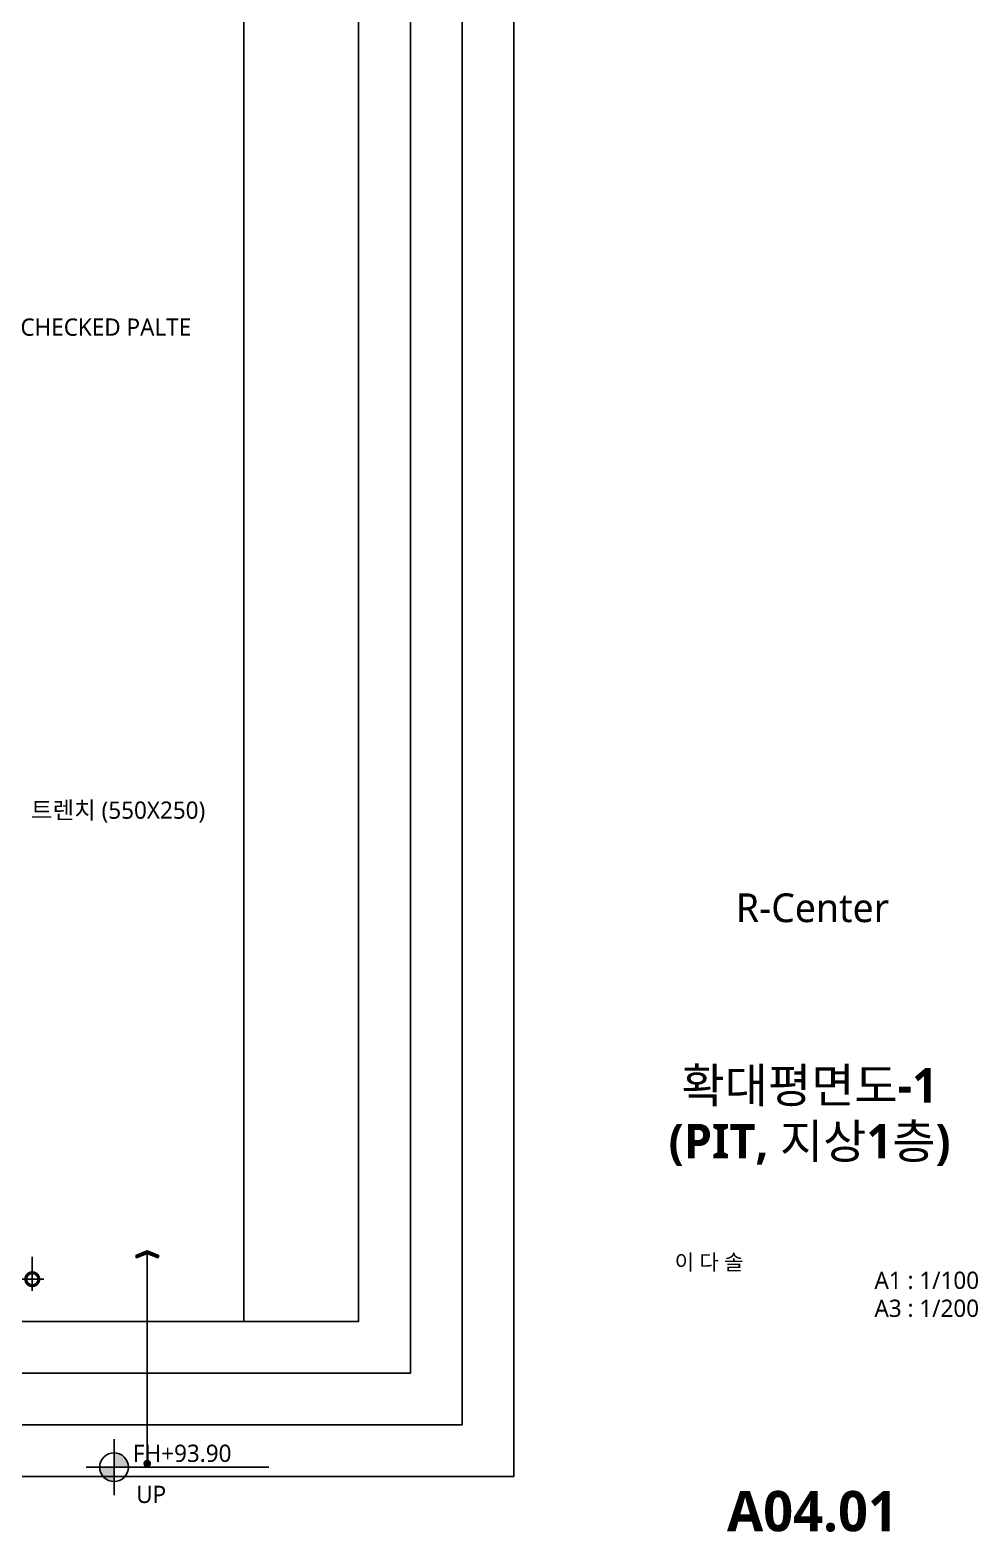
# Model space of a CAD drawing. Header units: millimetres. Extents: x 6046 to 249480, y 2179 to 57100.
# Drawn here: x 64030 to 80530, y 2937 to 29075 of the extents above; entities that cross this region are included whole.
import ezdxf
from ezdxf.enums import TextEntityAlignment as Align

# ---------------------------------------------------------------- set-up
doc = ezdxf.new("R2010")
doc.units = ezdxf.units.MM
doc.header["$LTSCALE"] = 100
doc.layers.get('DEFPOINTS').update_dxf_attribs({"color": 137})
for name, color, linetype in [('DIM1', 7, 'Continuous'), ('SYM', 6, 'Continuous'), ('SYM-LEVEL', 7, 'Continuous'), ('TEXT', 3, 'Continuous'), ('XR-SHEET$0$TITLE', 7, 'Continuous'), ('XR-SHEET$1$SHT', 5, 'Continuous'), ('XR-SHEET$1$TEXT', 3, 'Continuous')]:
    doc.layers.add(name, color=color, linetype=linetype)
doc.layers.add('TEMP', color=171, linetype='Continuous', plot=False)
doc.styles.add('XR-SHEET$0$굴림체(옥산)', font='malgun.ttf')
doc.styles.add('XR-SHEET$0$맑은고딕B', font='malgunbd.ttf')
doc.styles.add('맑은고딕B', font='malgunbd.ttf')
doc.styles.add('스타일1', font='malgun.ttf')
doc.dimstyles.new('GAUN-100-I', dxfattribs={"dimscale": 100, "dimtxt": 2.4, "dimasz": 1, "dimexe": 1, "dimexo": 1, "dimgap": 0.5, "dimtad": 1, "dimdec": 0, "dimzin": 1, "dimdsep": 46, "dimlunit": 6, "dimtxsty": '스타일1', "dimblk": 'GAUN-DOT', "dimcen": -2, "dimdle": 2, "dimclrd": 256, "dimclre": 256, "dimclrt": 4, "dimadec": 0, "dimazin": 0, "dimtfac": 1, "dimtdec": 0, "dimtix": 1, "dimtmove": 2, "dimatfit": 3, "dimldrblk": 'DOTSMALL', "dimfxl": 1, "dimtolj": 1, "dimtzin": 1, "dimarcsym": 0})

# ---------------------------------------------------------------- blocks, each defined once
blk = doc.blocks.new('GAUN-DOT')
at = {"linetype": 'ByBlock'}
for p, q in [((2, 0), (-2, 0)), ((0, -2), (0, 2))]:
    blk.add_line(p, q, dxfattribs=at)
at = {"const_width": 2.25}
blk.add_lwpolyline([(0, 0.28125, 1), (0, -0.28125, 1)], format="xyb", close=True, dxfattribs=at)
blk = doc.blocks.new('*D109')
at = {"layer": 'DEFPOINTS', "color": 0, "transparency": 16777216}
for p in [(60670, 7827), (64070, 7827), (64070, 7336)]:
    blk.add_point(p, dxfattribs=at)
at = {"layer": 'DIM1', "lineweight": -2, "transparency": 16777216}
for p, q in [((60670, 7727), (60670, 7236)), ((64070, 7727), (64070, 7236)), ((60770, 7336), (63970, 7336))]:
    blk.add_line(p, q, dxfattribs=at)
at = {"layer": 'DIM1', "lineweight": -2, "transparency": 16777216, "xscale": 100, "yscale": 100, "zscale": 100, "rotation": 180}
blk.add_blockref('GAUN-DOT', (60670, 7336), dxfattribs=at)
at = {"layer": 'DIM1', "lineweight": -2, "transparency": 16777216, "xscale": 100, "yscale": 100, "zscale": 100}
blk.add_blockref('GAUN-DOT', (64070, 7336), dxfattribs=at)
at = {"layer": 'DIM1', "color": 4, "transparency": 16777216, "insert": (62370, 7531), "char_height": 240, "attachment_point": 5, "style": '스타일1'}
blk.add_mtext('\\A1;3,400', dxfattribs=at)
blk = doc.blocks.new('_DotSmall')
at = {"color": 0, "linetype": 'ByBlock', "const_width": 0.5}
blk.add_lwpolyline([(-0.0625, 0, 1), (0.0625, 0, 1)], format="xyb", close=True, dxfattribs=at)
blk = doc.blocks.new('LEVEL1')
at = {"layer": 'SYM-LEVEL'}
h = blk.add_hatch(color=6, dxfattribs=at)
edge = h.paths.add_edge_path()
edge.add_ellipse((4.87, 0), major_axis=(1.77, 1.77), ratio=1, start_angle=405, end_angle=495)
edge.add_line((2.37, 0), (4.87, 0))
edge.add_line((4.87, 0), (4.87, 2.5))
edge = h.paths.add_edge_path()
edge.add_ellipse((4.87, 0), major_axis=(1.77, 1.77), ratio=1, start_angle=225, end_angle=315)
edge.add_line((7.37, 0), (4.87, 0))
edge.add_line((4.87, 0), (4.87, -2.5))
at = {"layer": 'SYM-LEVEL', "color": 6}
for p, q in [((4.87, 4.87), (4.87, -4.87)), ((0, 0), (9.74, 0)), ((9.07, 0), (31.8, 0))]:
    blk.add_line(p, q, dxfattribs=at)
blk.add_ellipse((4.87, 0), major_axis=(1.77, 1.77), ratio=1, start_param=5.497787, end_param=11.780972, dxfattribs=at)
at = {"layer": 'SYM-LEVEL', "color": 3, "style": '스타일1'}
for tag, p in [('1층-바닥마감', (8.16, 1.11)), ('EL-+100', (8.16, -3.93))]:
    blk.add_attdef(tag, p, '', height=3, dxfattribs=at)
blk = doc.blocks.new('XR-SHEET$0$TITLE')
at = {"layer": 'XR-SHEET$0$TITLE', "true_color": 0x000000, "style": 'XR-SHEET$0$굴림체(옥산)'}
for tag, height, p in [('동명칭', 6, (776.77, -457.26)), ('SCALE-A1', 3, (797.5, -522)), ('SCALE-A3', 3, (797.5, -527)), ('DATA', 3, (797.5, -540))]:
    blk.add_attdef(tag, text='', height=height, dxfattribs=at).set_placement(p, align=Align.MIDDLE)
for tag, height, p in [('TITLE1', 6, (776.5, -479.4)), ('TITLE4', 6, (776.5, -484.39)), ('TITLE2', 6, (776.5, -489)), ('TITLE5', 6, (776.5, -493.99)), ('TITLE3', 6, (776.5, -498.7)), ('NAME-1', 3, (760.16, -517.5)), ('NAME-2', 3, (760.16, -526.5)), ('A0.00', 7, (776.5, -561))]:
    blk.add_attdef(tag, text='', height=height, dxfattribs=at).set_placement(p, align=Align.MIDDLE_CENTER)
blk = doc.blocks.new('arrowx')
at = {"layer": 'SYM', "color": 6}
blk.add_lwpolyline([(-0.2, -0.5), (-0.293, -0.463), (-0.108, 0), (-0.293, 0.463), (-0.2, 0.5), (0, 0)], close=True, dxfattribs=at)
for points in [[(-0.2, 0.5), (-0.293, 0.463), (0, 0), (-0.108, 0)], [(0, 0), (-0.108, 0), (-0.2, -0.5), (-0.293, -0.463)]]:
    blk.add_solid(points, dxfattribs=at)

msp = doc.modelspace()

# ---------------------------------------------------------------- linework, layer by layer
at = {"layer": 'SYM'}
msp.add_line((66070.4, 4093.9), (66070.4, 7827.2), dxfattribs=at)
at = {"layer": 'SYM', "const_width": 66.7}
msp.add_lwpolyline([(66037, 4127.2, 1), (66103.7, 4127.2, 1)], format="xyb", close=True, dxfattribs=at)
at = {"layer": 'TEMP'}
for points in [[(28132.4, 55500), (72450, 55500), (72450, 3900), (28132.4, 3900)], [(29032.4, 54600), (71550, 54600), (71550, 4800), (29032.4, 4800)], [(29932.4, 53700), (70650, 53700), (70650, 5700), (29932.4, 5700)], [(30832.4, 52800), (67750, 52800), (67750, 6600), (30832.4, 6600)], [(30832.4, 52800), (69750, 52800), (69750, 6600), (30832.4, 6600)]]:
    msp.add_lwpolyline(points, close=True, dxfattribs=at)

# ---------------------------------------------------------------- block references
at = {"layer": 'SYM', "xscale": -400.0000000000001, "yscale": 400.0000000000001, "zscale": 400.0000000000001, "rotation": 270}
msp.add_blockref('arrowx', (66070.4, 7827.2), dxfattribs=at)
at = {"layer": 'SYM-LEVEL'}
ref = msp.add_blockref('LEVEL1', (65006, 4064), dxfattribs=dict(at, xscale=-100, yscale=100, zscale=100, rotation=180))
ref.add_attrib('EL-+100', 'FH+93.90', (65821.8, 4157), dxfattribs={"color": 3, "height": 300, "style": '스타일1'})
at = {"layer": 'TEXT'}
ref = msp.add_blockref('XR-SHEET$0$TITLE', (0, 0), dxfattribs=dict(at, xscale=100, yscale=100, zscale=100))
ref.add_attrib('TITLE2', '확대평면도-1', dxfattribs={"layer": 'XR-SHEET$1$SHT', "color": 4, "true_color": 0x000004, "height": 600, "style": '맑은고딕B'}).set_placement((77600, 10708.6), align=Align.MIDDLE_CENTER)
ref.add_attrib('TITLE3', '(PIT, 지상1층)', dxfattribs={"layer": 'XR-SHEET$1$SHT', "color": 4, "true_color": 0x000004, "height": 600, "style": 'XR-SHEET$0$맑은고딕B'}).set_placement((77600, 9738.2, 1377.1), align=Align.MIDDLE_CENTER)
ref.add_attrib('NAME-1', '이 다 솔', dxfattribs={"layer": 'XR-SHEET$1$TEXT', "color": 3, "true_color": 0x000003, "height": 270, "style": '스타일1'}).set_placement((75250, 7633.3, 1377.1), align=Align.MIDDLE_LEFT)
ref.add_attrib('SCALE-A1', 'A1 : 1/100', dxfattribs={"layer": 'XR-SHEET$1$SHT', "color": 3, "true_color": 0x000003, "height": 300, "style": '스타일1'}).set_placement((79639.1, 7317.2), align=Align.MIDDLE_CENTER)
ref.add_attrib('SCALE-A3', 'A3 : 1/200', dxfattribs={"layer": 'XR-SHEET$1$SHT', "color": 3, "true_color": 0x000003, "height": 300, "style": '스타일1'}).set_placement((79639.1, 6830.8), align=Align.MIDDLE_CENTER)
ref.add_attrib('A0.00', 'A04.01', dxfattribs={"layer": 'XR-SHEET$1$SHT', "color": 4, "true_color": 0x000004, "height": 700, "style": '맑은고딕B'}).set_placement((77650, 3300), align=Align.MIDDLE_CENTER)

# ---------------------------------------------------------------- texts
at = {"layer": 'TEXT', "color": 3, "style": '스타일1'}
for s, p in [('THK6 CHECKED PALTE', (62789.4, 23754.7, -0.5)), ('트렌치 (550X250)', (64044.7, 15349, -0.5))]:
    msp.add_text(s, height=300, dxfattribs=at).set_placement(p)
at = {"layer": 'TEXT', "style": '스타일1'}
msp.add_text('R-Center', height=500, dxfattribs=at).set_placement((77650, 13800), align=Align.MIDDLE_CENTER)
at = {"layer": 'TEXT', "color": 3, "style": '스타일1'}
msp.add_text('UP', height=300, dxfattribs=at).set_placement((66138.9, 3441.2), align=Align.CENTER)

# ---------------------------------------------------------------- dimensions: what is measured, and where the dimension line sits
at = {"layer": 'DIM1'}
dim = msp.add_linear_dim(base=(64070.4, 7336.4), p1=(60670.4, 7827.2), p2=(64070.4, 7827.2), dimstyle='GAUN-100-I', dxfattribs=at)
dim.commit()
dim.dimension.update_dxf_attribs({"geometry": '*D109', "text_midpoint": (62370.4, 7530.5)})

doc.saveas('drawing.dxf')
